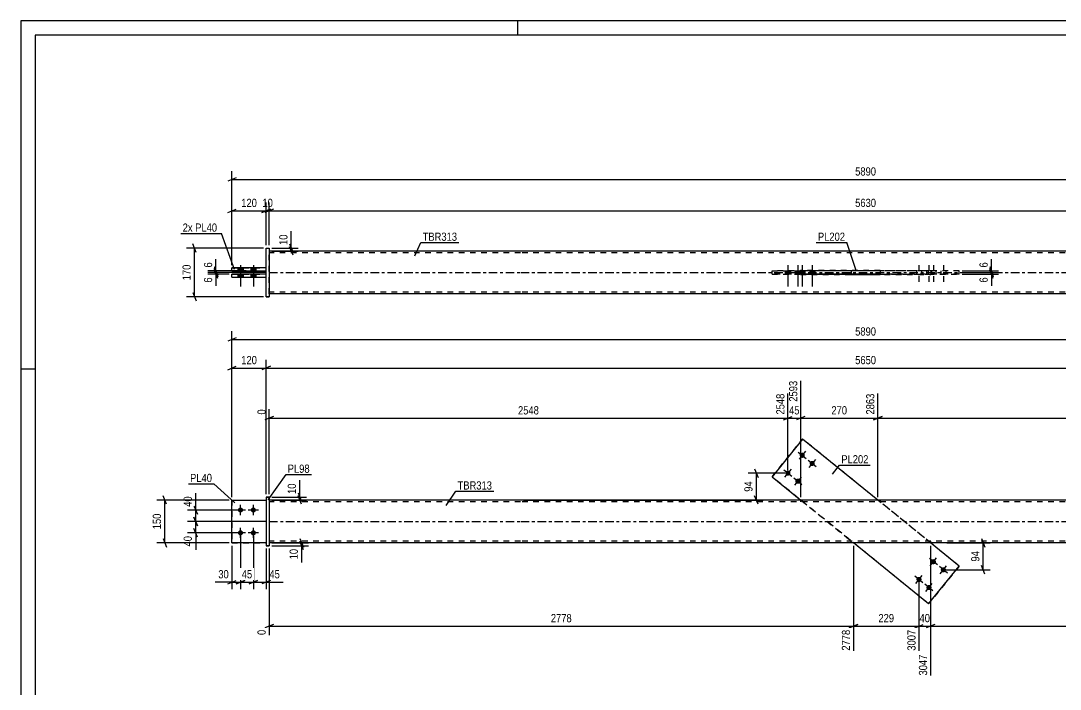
# Model space of a CAD drawing. Header units: millimetres. Extents: x 0 to 594, y 0 to 420.
# Drawn here: x 0 to 364, y 185.9 to 420 of the extents above; entities that cross this region are included whole.
import ezdxf

# ---------------------------------------------------------------- set-up
doc = ezdxf.new("R2010")
doc.units = ezdxf.units.MM
doc.linetypes.add('DXK_LINE_DOT2', pattern=[3.9198, 1.9599, -1.9599])
doc.linetypes.add('DXK_LINE_DOT3', pattern=[5.9187, 2.979, -0.9799, 0.9799, -0.9799])
doc.styles.add('Arial Narrow', font='ARIALN.TTF', dxfattribs={"height": 0.2})

# ---------------------------------------------------------------- blocks, each defined once
blk = doc.blocks.new('Unknown-580609995-1130')
at = {"color": 5, "linetype": 'Continuous'}
for p, q in [((594, 420), (0, 420)), ((0, 420), (0, 0)), ((174, 415), (174, 420)), ((589, 415), (5, 415)), ((5, 415), (5, 5)), ((5, 298), (0, 298))]:
    blk.add_line(p, q, dxfattribs=at)
blk = doc.blocks.new('Part-580609995-1679 - 1673')
at = {"color": 7, "linetype": 'DXK_LINE_DOT2'}
for p, q in [((73.94, 252.16), (73.94, 237.16)), ((73.94, 252.16), (85.94, 252.16)), ((85.94, 252.16), (85.94, 237.16)), ((73.94, 237.16), (85.94, 237.16))]:
    blk.add_line(p, q, dxfattribs=at)
blk = doc.blocks.new('Part-580609995-1700 - 1673')
at = {"color": 2, "linetype": 'Continuous'}
for p, q in [((174.94, 252.16), (86.94, 252.16)), ((416.6, 252.16), (175.04, 252.16)), ((174.94, 237.16), (86.94, 237.16)), ((416.6, 237.16), (175.04, 237.16))]:
    blk.add_line(p, q, dxfattribs=at)
at = {"color": 7, "linetype": 'DXK_LINE_DOT2'}
for p, q in [((86.94, 252.16), (86.94, 237.16)), ((174.94, 251.56), (86.94, 251.56)), ((416.6, 251.56), (175.04, 251.56)), ((272.99, 252.16), (272.99, 251.56)), ((300.91, 252.16), (300.91, 251.56)), ((174.94, 237.76), (86.94, 237.76)), ((416.6, 237.76), (175.04, 237.76)), ((290.73, 237.16), (290.73, 237.76)), ((318.65, 237.16), (318.65, 237.76))]:
    blk.add_line(p, q, dxfattribs=at)
at = {"color": 7, "linetype": 'DXK_LINE_DOT3'}
for p, q in [((86.94, 244.66), (174.94, 244.66)), ((175.04, 244.66), (416.6, 244.66))]:
    blk.add_line(p, q, dxfattribs=at)
blk = doc.blocks.new('Part-580609995-1684 - 1673')
at = {"color": 2, "linetype": 'Continuous'}
for p, q in [((73.94, 237.16), (73.94, 252.16)), ((73.94, 252.16), (85.94, 252.16)), ((85.94, 237.16), (73.94, 237.16))]:
    blk.add_line(p, q, dxfattribs=at)
at = {"color": 7, "linetype": 'DXK_LINE_DOT2'}
blk.add_line((85.94, 252.16), (85.94, 237.16), dxfattribs=at)
blk = doc.blocks.new('Bolt-580609995-1706 - 1673')
at = {"linetype": 'Continuous'}
for points in [[(273.63, 268.71), (273.82, 268.69), (274, 268.64), (274.16, 268.54), (274.3, 268.42), (274.41, 268.26), (274.49, 268.09), (274.53, 267.91), (274.53, 267.72), (274.49, 267.54), (274.41, 267.36), (274.3, 267.21), (274.16, 267.09), (274, 266.99), (273.82, 266.93), (273.63, 266.91), (273.45, 266.93), (273.27, 266.99), (273.11, 267.09), (272.97, 267.21), (272.86, 267.36), (272.78, 267.54), (272.74, 267.72), (272.74, 267.91), (272.78, 268.09), (272.86, 268.26), (272.97, 268.42), (273.11, 268.54), (273.27, 268.64), (273.45, 268.69)], [(277.13, 265.88), (277.32, 265.86), (277.49, 265.8), (277.66, 265.71), (277.8, 265.58), (277.91, 265.43), (277.98, 265.26), (278.02, 265.07), (278.02, 264.88), (277.98, 264.7), (277.91, 264.53), (277.8, 264.38), (277.66, 264.25), (277.49, 264.16), (277.32, 264.1), (277.13, 264.08), (276.94, 264.1), (276.76, 264.16), (276.6, 264.25), (276.46, 264.38), (276.35, 264.53), (276.27, 264.7), (276.23, 264.88), (276.23, 265.07), (276.27, 265.26), (276.35, 265.43), (276.46, 265.58), (276.6, 265.71), (276.76, 265.8), (276.94, 265.86)], [(268.59, 262.5), (268.78, 262.48), (268.96, 262.42), (269.12, 262.33), (269.26, 262.2), (269.37, 262.05), (269.45, 261.88), (269.49, 261.7), (269.49, 261.51), (269.45, 261.32), (269.37, 261.15), (269.26, 261), (269.12, 260.87), (268.96, 260.78), (268.78, 260.72), (268.59, 260.7), (268.41, 260.72), (268.23, 260.78), (268.06, 260.87), (267.92, 261), (267.81, 261.15), (267.74, 261.32), (267.7, 261.51), (267.7, 261.7), (267.74, 261.88), (267.81, 262.05), (267.92, 262.2), (268.06, 262.33), (268.23, 262.42), (268.41, 262.48)], [(272.09, 259.67), (272.27, 259.65), (272.45, 259.59), (272.62, 259.49), (272.76, 259.37), (272.87, 259.22), (272.94, 259.04), (272.98, 258.86), (272.98, 258.67), (272.94, 258.49), (272.87, 258.32), (272.76, 258.16), (272.62, 258.04), (272.45, 257.94), (272.27, 257.89), (272.09, 257.87), (271.9, 257.89), (271.72, 257.94), (271.56, 258.04), (271.42, 258.16), (271.31, 258.32), (271.23, 258.49), (271.19, 258.67), (271.19, 258.86), (271.23, 259.04), (271.31, 259.22), (271.42, 259.37), (271.56, 259.49), (271.72, 259.59), (271.9, 259.65)]]:
    blk.add_hatch(color=1, dxfattribs=at).paths.add_polyline_path(points)
at = {"color": 1, "linetype": 'Continuous'}
for p, q in [((272.24, 268.95), (275.03, 266.68)), ((274.77, 269.21), (272.5, 266.42)), ((275.73, 266.11), (278.53, 263.84)), ((278.26, 266.38), (275.99, 263.58)), ((267.2, 262.74), (269.99, 260.47)), ((269.73, 263), (267.46, 260.2)), ((270.69, 259.9), (273.49, 257.63)), ((273.22, 260.16), (270.95, 257.37))]:
    blk.add_line(p, q, dxfattribs=at)
blk = doc.blocks.new('Bolt-580609995-1707 - 1673')
at = {"linetype": 'Continuous'}
for points in [[(319.55, 231.45), (319.74, 231.43), (319.92, 231.37), (320.08, 231.28), (320.22, 231.15), (320.33, 231), (320.41, 230.83), (320.45, 230.64), (320.45, 230.46), (320.41, 230.27), (320.33, 230.1), (320.22, 229.95), (320.08, 229.82), (319.92, 229.73), (319.74, 229.67), (319.55, 229.65), (319.36, 229.67), (319.18, 229.73), (319.02, 229.82), (318.88, 229.95), (318.77, 230.1), (318.69, 230.27), (318.66, 230.46), (318.66, 230.64), (318.69, 230.83), (318.77, 231), (318.88, 231.15), (319.02, 231.28), (319.18, 231.37), (319.36, 231.43)], [(323.04, 228.61), (323.23, 228.59), (323.41, 228.54), (323.57, 228.44), (323.71, 228.32), (323.82, 228.16), (323.9, 227.99), (323.94, 227.81), (323.94, 227.62), (323.9, 227.44), (323.82, 227.26), (323.71, 227.11), (323.57, 226.99), (323.41, 226.89), (323.23, 226.83), (323.04, 226.81), (322.86, 226.83), (322.68, 226.89), (322.52, 226.99), (322.38, 227.11), (322.27, 227.26), (322.19, 227.44), (322.15, 227.62), (322.15, 227.81), (322.19, 227.99), (322.27, 228.16), (322.38, 228.32), (322.52, 228.44), (322.68, 228.54), (322.86, 228.59)], [(314.51, 225.24), (314.7, 225.22), (314.88, 225.16), (315.04, 225.07), (315.18, 224.94), (315.29, 224.79), (315.37, 224.62), (315.4, 224.43), (315.4, 224.24), (315.37, 224.06), (315.29, 223.89), (315.18, 223.74), (315.04, 223.61), (314.88, 223.52), (314.7, 223.46), (314.51, 223.44), (314.32, 223.46), (314.14, 223.52), (313.98, 223.61), (313.84, 223.74), (313.73, 223.89), (313.65, 224.06), (313.61, 224.24), (313.61, 224.43), (313.65, 224.62), (313.73, 224.79), (313.84, 224.94), (313.98, 225.07), (314.14, 225.16), (314.32, 225.22)], [(318, 222.4), (318.19, 222.38), (318.37, 222.32), (318.53, 222.23), (318.67, 222.1), (318.78, 221.95), (318.86, 221.78), (318.9, 221.6), (318.9, 221.41), (318.86, 221.22), (318.78, 221.05), (318.67, 220.9), (318.53, 220.77), (318.37, 220.68), (318.19, 220.62), (318, 220.6), (317.82, 220.62), (317.64, 220.68), (317.47, 220.77), (317.33, 220.9), (317.22, 221.05), (317.15, 221.22), (317.11, 221.41), (317.11, 221.6), (317.15, 221.78), (317.22, 221.95), (317.33, 222.1), (317.47, 222.23), (317.64, 222.32), (317.82, 222.38)]]:
    blk.add_hatch(color=1, dxfattribs=at).paths.add_polyline_path(points)
at = {"color": 1, "linetype": 'Continuous'}
for p, q in [((320.95, 229.41), (318.15, 231.68)), ((318.42, 229.15), (320.68, 231.95)), ((313.38, 222.94), (315.64, 225.74)), ((324.44, 226.58), (321.65, 228.85)), ((321.91, 226.32), (324.18, 229.11)), ((315.91, 223.2), (313.11, 225.47)), ((319.4, 220.37), (316.61, 222.64)), ((316.87, 220.1), (319.14, 222.9))]:
    blk.add_line(p, q, dxfattribs=at)
blk = doc.blocks.new('Bolt-580609995-1709 - 1673')
at = {"linetype": 'Continuous'}
for points in [[(76.94, 247.76, -1), (76.94, 249.56, -1)], [(81.44, 247.76, -1), (81.44, 249.56, -1)], [(76.94, 239.76, -1), (76.94, 241.56, -1)], [(81.44, 239.76, -1), (81.44, 241.56, -1)]]:
    blk.add_hatch(color=1, dxfattribs=at).paths.add_polyline_path(points)
at = {"color": 1, "linetype": 'Continuous'}
for p, q in [((78.74, 248.66), (75.14, 248.66)), ((76.94, 246.86), (76.94, 250.46)), ((83.24, 248.66), (79.64, 248.66)), ((81.44, 246.86), (81.44, 250.46)), ((78.74, 240.66), (75.14, 240.66)), ((76.94, 238.86), (76.94, 242.46)), ((83.24, 240.66), (79.64, 240.66)), ((81.44, 238.86), (81.44, 242.46))]:
    blk.add_line(p, q, dxfattribs=at)
blk = doc.blocks.new('Part-580609995-1715 - 1673')
at = {"color": 2, "linetype": 'Continuous'}
for p, q in [((273.75, 273.51), (263.04, 260.31)), ((273.75, 273.51), (273.75, 273.51)), ((300.07, 252.16), (273.75, 273.51)), ((263.04, 260.31), (273.09, 252.16)), ((263.04, 260.31), (263.04, 260.31)), ((317.89, 215.8), (291.57, 237.16)), ((328.6, 229), (318.55, 237.16)), ((317.89, 215.8), (328.6, 229)), ((328.6, 229), (328.6, 229)), ((317.89, 215.8), (317.89, 215.8))]:
    blk.add_line(p, q, dxfattribs=at)
at = {"color": 7, "linetype": 'DXK_LINE_DOT2'}
for p, q in [((263.04, 260.31), (273.75, 273.51)), ((328.6, 229), (273.75, 273.51)), ((317.89, 215.8), (263.04, 260.31)), ((273.09, 252.16), (291.57, 237.16)), ((318.55, 237.16), (300.07, 252.16)), ((328.6, 229), (317.89, 215.8))]:
    blk.add_line(p, q, dxfattribs=at)
blk = doc.blocks.new('Part-580609995-1720 - 1673')
at = {"color": 2, "linetype": 'Continuous'}
for p, q in [((86.94, 253.16), (85.94, 253.16)), ((85.94, 253.16), (85.94, 236.16)), ((86.94, 253.16), (86.94, 253.16)), ((86.94, 253.16), (86.94, 236.16)), ((85.94, 236.16), (86.94, 236.16))]:
    blk.add_line(p, q, dxfattribs=at)
at = {"color": 7, "linetype": 'DXK_LINE_DOT2'}
for p, q in [((85.94, 253.16), (86.94, 253.16)), ((86.94, 236.16), (85.94, 236.16))]:
    blk.add_line(p, q, dxfattribs=at)
blk = doc.blocks.new('Part-580609995-1418 - 1367')
at = {"color": 2, "linetype": 'Continuous'}
for p, q in [((73.94, 330.25), (73.94, 331.25)), ((85.94, 331.25), (73.94, 331.25)), ((73.94, 330.25), (73.94, 330.25)), ((73.94, 330.25), (85.94, 330.25))]:
    blk.add_line(p, q, dxfattribs=at)
at = {"color": 7, "linetype": 'DXK_LINE_DOT2'}
for p, q in [((73.94, 331.25), (85.94, 331.25)), ((85.94, 330.25), (85.94, 331.25)), ((73.94, 330.25), (85.94, 330.25))]:
    blk.add_line(p, q, dxfattribs=at)
blk = doc.blocks.new('Bolt-580609995-1370 - 1367')
at = {"linetype": 'Continuous'}
for points in [[(76.04, 332.45), (77.84, 332.45), (77.84, 333.45), (76.04, 333.45)], [(76.04, 332.45), (77.84, 332.45), (77.84, 333.45), (76.04, 333.45)], [(76.04, 330.25), (77.84, 330.25), (77.84, 331.25), (76.04, 331.25)], [(76.04, 330.25), (77.84, 330.25), (77.84, 331.25), (76.04, 331.25)], [(80.54, 332.45), (82.34, 332.45), (82.34, 333.45), (80.54, 333.45)], [(80.54, 332.45), (82.34, 332.45), (82.34, 333.45), (80.54, 333.45)], [(80.54, 330.25), (82.34, 330.25), (82.34, 331.25), (80.54, 331.25)], [(80.54, 330.25), (82.34, 330.25), (82.34, 331.25), (80.54, 331.25)]]:
    blk.add_hatch(color=1, dxfattribs=at).paths.add_polyline_path(points)
at = {"color": 1, "linetype": 'Continuous'}
for p, q in [((76.04, 333.45), (76.04, 332.45)), ((76.04, 333.45), (76.04, 332.45)), ((76.04, 331.25), (76.04, 330.25)), ((76.04, 331.25), (76.04, 330.25)), ((76.94, 334.45), (76.94, 326.95)), ((76.94, 334.45), (76.94, 326.95)), ((77.84, 333.45), (77.84, 332.45)), ((77.84, 333.45), (77.84, 332.45)), ((77.84, 331.25), (77.84, 330.25)), ((77.84, 331.25), (77.84, 330.25)), ((80.54, 333.45), (80.54, 332.45)), ((80.54, 333.45), (80.54, 332.45)), ((80.54, 331.25), (80.54, 330.25)), ((80.54, 331.25), (80.54, 330.25)), ((81.44, 334.45), (81.44, 326.95)), ((81.44, 334.45), (81.44, 326.95)), ((82.34, 333.45), (82.34, 332.45)), ((82.34, 333.45), (82.34, 332.45)), ((82.34, 331.25), (82.34, 330.25)), ((82.34, 331.25), (82.34, 330.25))]:
    blk.add_line(p, q, dxfattribs=at)
blk = doc.blocks.new('Bolt-580609995-1435 - 1367')
at = {"color": 1, "linetype": 'DXK_LINE_DOT2'}
for p, q in [((313.61, 332.46), (313.61, 331.26)), ((314.51, 334.46), (314.51, 326.96)), ((315.41, 332.46), (315.41, 331.26)), ((317.1, 332.46), (317.1, 331.26)), ((318, 334.46), (318, 326.96)), ((318.65, 332.46), (318.65, 331.26)), ((318.9, 332.46), (318.9, 331.26)), ((319.55, 334.46), (319.55, 326.96)), ((320.45, 332.46), (320.45, 331.26)), ((322.14, 332.46), (322.14, 331.26)), ((323.04, 334.46), (323.04, 326.96)), ((323.94, 332.46), (323.94, 331.26))]:
    blk.add_line(p, q, dxfattribs=at)
blk = doc.blocks.new('Part-580609995-1456 - 1367')
at = {"color": 2, "linetype": 'Continuous'}
for p, q in [((174.94, 339.36), (86.94, 339.36)), ((416.6, 339.36), (175.04, 339.36)), ((272.99, 332.56), (300.91, 332.56)), ((272.99, 332.56), (272.99, 332.46)), ((272.99, 331.26), (272.99, 331.16)), ((290.73, 332.56), (290.73, 332.46)), ((290.73, 331.16), (290.73, 331.26)), ((300.91, 332.56), (300.91, 331.16)), ((272.99, 331.16), (272.99, 331.16)), ((300.91, 331.16), (272.99, 331.16)), ((174.94, 324.36), (86.94, 324.36)), ((416.6, 324.36), (175.04, 324.36))]:
    blk.add_line(p, q, dxfattribs=at)
at = {"color": 7, "linetype": 'DXK_LINE_DOT2'}
for p, q in [((86.94, 324.36), (86.94, 339.36)), ((174.94, 338.76), (86.94, 338.76)), ((416.6, 338.76), (175.04, 338.76)), ((300.91, 332.56), (272.99, 332.56)), ((272.99, 331.16), (272.99, 332.46)), ((290.73, 332.56), (290.73, 332.56)), ((290.73, 332.56), (290.73, 332.56)), ((290.73, 332.56), (318.65, 332.56)), ((290.73, 332.56), (318.65, 332.56)), ((290.73, 332.46), (290.73, 331.16)), ((318.65, 332.56), (318.65, 331.16)), ((272.99, 331.16), (300.91, 331.16)), ((318.65, 331.16), (290.73, 331.16)), ((290.73, 331.16), (290.73, 331.16)), ((290.73, 331.16), (318.65, 331.16)), ((174.94, 324.96), (86.94, 324.96)), ((416.6, 324.96), (175.04, 324.96))]:
    blk.add_line(p, q, dxfattribs=at)
at = {"color": 7, "linetype": 'DXK_LINE_DOT3'}
for p, q in [((86.94, 331.86), (174.94, 331.86)), ((175.04, 331.86), (416.6, 331.86))]:
    blk.add_line(p, q, dxfattribs=at)
blk = doc.blocks.new('Part-580609995-1413 - 1367')
at = {"color": 2, "linetype": 'Continuous'}
for p, q in [((73.94, 332.45), (73.94, 333.45)), ((85.94, 333.45), (73.94, 333.45)), ((73.94, 332.45), (73.94, 332.45)), ((73.94, 332.45), (85.94, 332.45))]:
    blk.add_line(p, q, dxfattribs=at)
at = {"color": 7, "linetype": 'DXK_LINE_DOT2'}
for p, q in [((73.94, 333.45), (85.94, 333.45)), ((73.94, 332.45), (85.94, 332.45)), ((85.94, 332.45), (85.94, 333.45))]:
    blk.add_line(p, q, dxfattribs=at)
blk = doc.blocks.new('Part-580609995-1397 - 1367')
at = {"color": 7, "linetype": 'DXK_LINE_DOT2'}
for p, q in [((317.89, 332.47), (263.04, 332.46)), ((263.04, 332.46), (273.75, 332.46)), ((263.04, 331.26), (317.89, 331.27)), ((273.75, 331.26), (263.04, 331.26)), ((328.6, 332.46), (300.91, 332.46)), ((328.6, 331.26), (300.91, 331.26)), ((317.89, 331.27), (317.89, 332.47)), ((328.6, 332.46), (317.89, 332.47)), ((317.89, 331.27), (328.6, 331.26)), ((328.6, 331.26), (328.6, 332.46))]:
    blk.add_line(p, q, dxfattribs=at)
at = {"color": 2, "linetype": 'Continuous'}
for p, q in [((263.04, 331.26), (263.04, 332.46)), ((273.75, 331.26), (273.75, 332.46)), ((300.91, 332.46), (273.75, 332.46)), ((300.91, 331.26), (273.75, 331.26))]:
    blk.add_line(p, q, dxfattribs=at)
blk = doc.blocks.new('Part-580609995-1398 - 1367')
at = {"color": 2, "linetype": 'Continuous'}
for p, q in [((85.94, 340.36), (86.94, 340.36)), ((85.94, 323.36), (85.94, 340.36)), ((86.94, 340.36), (86.94, 340.36)), ((86.94, 340.36), (86.94, 323.36)), ((86.94, 323.36), (85.94, 323.36)), ((85.94, 323.36), (85.94, 323.36))]:
    blk.add_line(p, q, dxfattribs=at)
at = {"color": 7, "linetype": 'DXK_LINE_DOT2'}
for p, q in [((85.94, 340.36), (86.94, 340.36)), ((85.94, 323.36), (86.94, 323.36)), ((85.94, 323.36), (85.94, 323.36))]:
    blk.add_line(p, q, dxfattribs=at)
blk = doc.blocks.new('Bolt-580609995-1436 - 1367')
at = {"linetype": 'Continuous'}
for points in [[(269.49, 332.46), (267.69, 332.46), (267.69, 331.26), (269.49, 331.26)], [(272.99, 332.46), (271.19, 332.46), (271.19, 331.26), (272.99, 331.26)], [(274.53, 332.46), (272.73, 332.46), (272.73, 331.26), (274.53, 331.26)], [(278.03, 332.46), (276.23, 332.46), (276.23, 331.26), (278.03, 331.26)]]:
    blk.add_hatch(color=1, dxfattribs=at).paths.add_polyline_path(points)
at = {"color": 1, "linetype": 'Continuous'}
for p, q in [((267.69, 332.46), (267.69, 331.26)), ((268.59, 334.46), (268.59, 326.96)), ((269.49, 332.46), (269.49, 331.26)), ((271.19, 332.46), (271.19, 331.26)), ((272.09, 334.46), (272.09, 326.96)), ((272.73, 332.46), (272.73, 331.26)), ((272.99, 332.46), (272.99, 331.26)), ((273.63, 334.46), (273.63, 326.96)), ((274.53, 332.46), (274.53, 331.26)), ((276.23, 332.46), (276.23, 331.26)), ((277.13, 334.46), (277.13, 326.96)), ((278.03, 332.46), (278.03, 331.26))]:
    blk.add_line(p, q, dxfattribs=at)
blk = doc.blocks.new('StraightDimension-580609995-1850 - 1673')
at = {"color": 7, "linetype": 'Continuous'}
for p, q in [((318.55, 236.16), (318.55, 190.69)), ((314.51, 223.34), (314.51, 199.39)), ((313.01, 207.41), (316.01, 208.61)), ((314.51, 208.01), (318.55, 208.01)), ((320.05, 208.61), (317.05, 207.41))]:
    blk.add_line(p, q, dxfattribs=at)
at = {"color": 0}
blk.add_wipeout([(318.96, 208.76), (318.96, 212.96), (314.1, 212.96), (314.1, 208.76)], dxfattribs=at)
at = {"color": 0, "linetype": 'Continuous'}
blk.add_wipeout([(317.95, 198.61), (313.75, 198.61), (313.75, 190.09), (317.95, 190.09)], dxfattribs=at)
at = {"color": 3, "style": 'Arial Narrow'}
blk.add_text('40', height=2.863, dxfattribs=at).set_placement((314.7, 209.36))
at = {"color": 3, "linetype": 'Continuous', "style": 'Arial Narrow'}
blk.add_text('3047', height=2.863, rotation=90.0002, dxfattribs=at).set_placement((317.35, 190.69))
blk = doc.blocks.new('StraightDimension-580609995-1792 - 1673')
at = {"color": 7, "linetype": 'Continuous'}
for p, q in [((273.09, 253.16), (273.09, 293.91)), ((268.59, 262.6), (268.59, 289.41)), ((267.09, 280.19), (270.09, 281.39)), ((268.59, 280.79), (273.09, 280.79)), ((274.59, 281.39), (271.59, 280.19))]:
    blk.add_line(p, q, dxfattribs=at)
at = {"color": 0}
blk.add_wipeout([(273.27, 281.54), (273.27, 285.74), (268.41, 285.74), (268.41, 281.54)], dxfattribs=at)
at = {"color": 0, "linetype": 'Continuous'}
blk.add_wipeout([(272.49, 294.51), (268.29, 294.51), (268.29, 285.99), (272.49, 285.99)], dxfattribs=at)
at = {"color": 3, "linetype": 'Continuous', "style": 'Arial Narrow'}
blk.add_text('2593', height=2.863, rotation=90.0002, dxfattribs=at).set_placement((271.89, 286.59))
at = {"color": 3, "style": 'Arial Narrow'}
blk.add_text('45', height=2.863, dxfattribs=at).set_placement((269.01, 282.14))
blk = doc.blocks.new('StraightDimension-580609995-1891 - 1673')
at = {"color": 7, "linetype": 'Continuous'}
for p, q in [((87.94, 237.16), (100.74, 237.16)), ((97.74, 238.66), (98.94, 235.66)), ((98.94, 234.66), (97.74, 237.66)), ((98.34, 236.16), (98.34, 237.16)), ((87.94, 236.16), (100.74, 236.16))]:
    blk.add_line(p, q, dxfattribs=at)
at = {"color": 0}
blk.add_wipeout([(97.59, 235.63), (93.39, 235.63), (93.39, 230.78), (97.59, 230.78)], dxfattribs=at)
at = {"color": 7, "linetype": 'Continuous'}
blk.add_line((98.34, 236.16), (98.34, 230.25), dxfattribs=at)
blk.add_line((98.34, 236.16), (98.34, 230.25), dxfattribs=at)
at = {"color": 3, "style": 'Arial Narrow'}
blk.add_text('10', height=2.863, rotation=90.0002, dxfattribs=at).set_placement((96.99, 231.38))
blk = doc.blocks.new('StraightDimension-580609995-1827 - 1673')
at = {"color": 7, "linetype": 'Continuous'}
for p, q in [((76.94, 239.66), (76.94, 220.99)), ((73.94, 236.16), (73.94, 220.99)), ((72.44, 222.79), (75.44, 223.99)), ((73.94, 223.39), (76.94, 223.39)), ((78.44, 223.99), (75.44, 222.79))]:
    blk.add_line(p, q, dxfattribs=at)
at = {"color": 0}
blk.add_wipeout([(73.41, 224.14), (73.41, 228.34), (68.56, 228.34), (68.56, 224.14)], dxfattribs=at)
at = {"color": 7, "linetype": 'Continuous'}
blk.add_line((73.94, 223.39), (68.03, 223.39), dxfattribs=at)
blk.add_line((73.94, 223.39), (68.03, 223.39), dxfattribs=at)
at = {"color": 3, "style": 'Arial Narrow'}
blk.add_text('30', height=2.863, dxfattribs=at).set_placement((69.16, 224.74))
blk = doc.blocks.new('StraightDimension-580609995-1806 - 1673')
at = {"color": 7, "linetype": 'Continuous'}
for p, q in [((268.59, 262.6), (268.59, 289.41)), ((86.94, 254.16), (86.94, 283.92)), ((88.44, 281.39), (85.44, 280.19)), ((86.94, 280.79), (268.59, 280.79)), ((267.09, 280.19), (270.09, 281.39))]:
    blk.add_line(p, q, dxfattribs=at)
at = {"color": 0, "linetype": 'Continuous'}
for points in [[(267.99, 290.01), (263.79, 290.01), (263.79, 281.49), (267.99, 281.49)], [(86.34, 284.52), (82.14, 284.52), (82.14, 281.49), (86.34, 281.49)]]:
    blk.add_wipeout(points, dxfattribs=at)
at = {"color": 0}
blk.add_wipeout([(182.02, 281.54), (182.02, 285.74), (173.51, 285.74), (173.51, 281.54)], dxfattribs=at)
at = {"color": 3, "linetype": 'Continuous', "style": 'Arial Narrow'}
for s, height, p in [('2548', 2.863, (267.39, 282.09)), ('0', 2.86, (85.74, 282.09))]:
    blk.add_text(s, height=height, rotation=90.0002, dxfattribs=at).set_placement(p)
at = {"color": 3, "style": 'Arial Narrow'}
blk.add_text('2548', height=2.863, dxfattribs=at).set_placement((174.11, 282.14))
blk = doc.blocks.new('StraightDimension-580609995-1760 - 1673')
at = {"color": 7, "linetype": 'Continuous'}
for p, q in [((300.07, 253.16), (300.07, 289.41)), ((504.7, 254.16), (504.7, 289.41)), ((301.57, 281.39), (298.57, 280.19)), ((300.07, 280.79), (504.7, 280.79)), ((503.2, 280.19), (506.2, 281.39))]:
    blk.add_line(p, q, dxfattribs=at)
at = {"color": 0, "linetype": 'Continuous'}
blk.add_wipeout([(504.1, 290.01), (499.9, 290.01), (499.9, 281.49), (504.1, 281.49)], dxfattribs=at)
at = {"color": 0}
blk.add_wipeout([(406.64, 281.54), (406.64, 285.74), (398.13, 285.74), (398.13, 281.54)], dxfattribs=at)
at = {"color": 3, "linetype": 'Continuous', "style": 'Arial Narrow'}
blk.add_text('5630', height=2.863, rotation=90.0002, dxfattribs=at).set_placement((503.5, 282.09))
at = {"color": 3, "style": 'Arial Narrow'}
blk.add_text('2768', height=2.863, dxfattribs=at).set_placement((398.73, 282.14))
blk = doc.blocks.new('StraightDimension-580609995-2057 - 1673')
at = {"color": 7, "linetype": 'Continuous'}
for p, q in [((72.44, 297.78), (75.44, 298.98)), ((73.94, 253.16), (73.94, 301.23)), ((87.44, 298.98), (84.44, 297.78)), ((85.94, 254.16), (85.94, 301.23)), ((73.94, 298.38), (85.94, 298.38))]:
    blk.add_line(p, q, dxfattribs=at)
at = {"color": 0}
blk.add_wipeout([(83.28, 299.13), (83.28, 303.33), (76.6, 303.33), (76.6, 299.13)], dxfattribs=at)
at = {"color": 3, "style": 'Arial Narrow'}
blk.add_text('120', height=2.863, dxfattribs=at).set_placement((77.2, 299.73))
blk = doc.blocks.new('StraightDimension-580609995-1900 - 1673')
at = {"color": 7, "linetype": 'Continuous'}
for p, q in [((87.94, 253.16), (100.09, 253.16)), ((87.94, 252.16), (100.09, 252.16)), ((97.09, 254.66), (98.29, 251.66)), ((98.29, 250.66), (97.09, 253.66)), ((97.69, 252.16), (97.69, 253.16))]:
    blk.add_line(p, q, dxfattribs=at)
at = {"color": 0}
blk.add_wipeout([(96.94, 258.54), (92.74, 258.54), (92.74, 253.68), (96.94, 253.68)], dxfattribs=at)
at = {"color": 7, "linetype": 'Continuous'}
blk.add_line((97.69, 253.16), (97.69, 259.06), dxfattribs=at)
blk.add_line((97.69, 253.16), (97.69, 259.06), dxfattribs=at)
at = {"color": 3, "style": 'Arial Narrow'}
blk.add_text('10', height=2.863, rotation=90.0002, dxfattribs=at).set_placement((96.34, 254.28))
blk = doc.blocks.new('StraightDimension-580609995-2050 - 1673')
at = {"color": 7, "linetype": 'Continuous'}
for p, q in [((87.44, 298.98), (84.44, 297.78)), ((85.94, 254.16), (85.94, 301.23)), ((85.94, 298.38), (505.7, 298.38))]:
    blk.add_line(p, q, dxfattribs=at)
at = {"color": 0}
blk.add_wipeout([(300.08, 299.13), (300.08, 303.33), (291.56, 303.33), (291.56, 299.13)], dxfattribs=at)
at = {"color": 3, "style": 'Arial Narrow'}
blk.add_text('5650', height=2.863, dxfattribs=at).set_placement((292.16, 299.73))
blk = doc.blocks.new('StraightDimension-580609995-1772 - 1673')
at = {"color": 7, "linetype": 'Continuous'}
for p, q in [((273.09, 253.16), (273.09, 293.91)), ((300.07, 253.16), (300.07, 289.41)), ((274.59, 281.39), (271.59, 280.19)), ((273.09, 280.79), (300.07, 280.79)), ((298.57, 280.19), (301.57, 281.39))]:
    blk.add_line(p, q, dxfattribs=at)
at = {"color": 0, "linetype": 'Continuous'}
blk.add_wipeout([(299.47, 290.01), (295.27, 290.01), (295.27, 281.49), (299.47, 281.49)], dxfattribs=at)
at = {"color": 0}
blk.add_wipeout([(289.92, 281.54), (289.92, 285.74), (283.24, 285.74), (283.24, 281.54)], dxfattribs=at)
at = {"color": 3, "linetype": 'Continuous', "style": 'Arial Narrow'}
blk.add_text('2863', height=2.863, rotation=90.0002, dxfattribs=at).set_placement((298.87, 282.09))
at = {"color": 3, "style": 'Arial Narrow'}
blk.add_text('270', height=2.863, dxfattribs=at).set_placement((283.84, 282.14))
blk = doc.blocks.new('StraightDimension-580609995-1909 - 1673')
at = {"color": 7, "linetype": 'Continuous'}
for p, q in [((75.94, 248.66), (58.39, 248.66)), ((60.64, 250.16), (61.84, 247.16)), ((61.24, 244.66), (61.24, 248.66)), ((85.94, 244.66), (58.39, 244.66)), ((61.84, 243.16), (60.64, 246.16))]:
    blk.add_line(p, q, dxfattribs=at)
at = {"color": 0}
blk.add_wipeout([(60.49, 254.04), (56.29, 254.04), (56.29, 249.18), (60.49, 249.18)], dxfattribs=at)
at = {"color": 7, "linetype": 'Continuous'}
blk.add_line((61.24, 248.66), (61.24, 254.56), dxfattribs=at)
blk.add_line((61.24, 248.66), (61.24, 254.56), dxfattribs=at)
at = {"color": 3, "style": 'Arial Narrow'}
blk.add_text('40', height=2.863, rotation=90.0002, dxfattribs=at).set_placement((59.89, 249.78))
blk = doc.blocks.new('StraightDimension-580609995-1735 - 1673')
at = {"color": 7, "linetype": 'Continuous'}
for p, q in [((256.96, 263.1), (258.16, 260.1)), ((267.59, 261.6), (254.71, 261.6)), ((257.56, 252.16), (257.56, 261.6)), ((176.03, 252.16), (259.96, 252.16)), ((258.16, 250.66), (256.96, 253.66))]:
    blk.add_line(p, q, dxfattribs=at)
at = {"color": 0}
blk.add_wipeout([(256.81, 259.31), (252.61, 259.31), (252.61, 254.45), (256.81, 254.45)], dxfattribs=at)
at = {"color": 3, "style": 'Arial Narrow'}
blk.add_text('94', height=2.863, rotation=90.0002, dxfattribs=at).set_placement((256.21, 255.05))
blk = doc.blocks.new('StraightDimension-580609995-1746 - 1673')
at = {"color": 7, "linetype": 'Continuous'}
for p, q in [((73.94, 253.16), (73.94, 311.25)), ((75.44, 309), (72.44, 307.8)), ((73.94, 308.4), (517.7, 308.4))]:
    blk.add_line(p, q, dxfattribs=at)
at = {"color": 0}
blk.add_wipeout([(300.08, 309.15), (300.08, 313.35), (291.56, 313.35), (291.56, 309.15)], dxfattribs=at)
at = {"color": 3, "style": 'Arial Narrow'}
blk.add_text('5890', height=2.863, dxfattribs=at).set_placement((292.16, 309.75))
blk = doc.blocks.new('StraightDimension-580609995-1813 - 1673')
at = {"color": 7, "linetype": 'Continuous'}
for p, q in [((81.44, 239.66), (81.44, 220.99)), ((85.94, 235.16), (85.94, 220.99)), ((79.94, 222.79), (82.94, 223.99)), ((81.44, 223.39), (85.94, 223.39)), ((87.44, 223.99), (84.44, 222.79))]:
    blk.add_line(p, q, dxfattribs=at)
at = {"color": 0}
blk.add_wipeout([(91.32, 224.14), (91.32, 228.34), (86.46, 228.34), (86.46, 224.14)], dxfattribs=at)
at = {"color": 7, "linetype": 'Continuous'}
blk.add_line((85.94, 223.39), (91.85, 223.39), dxfattribs=at)
blk.add_line((85.94, 223.39), (91.85, 223.39), dxfattribs=at)
at = {"color": 3, "style": 'Arial Narrow'}
blk.add_text('45', height=2.863, dxfattribs=at).set_placement((87.06, 224.74))
blk = doc.blocks.new('StraightDimension-580609995-1820 - 1673')
at = {"color": 7, "linetype": 'Continuous'}
for p, q in [((76.94, 239.66), (76.94, 220.99)), ((81.44, 239.66), (81.44, 220.99)), ((75.44, 222.79), (78.44, 223.99)), ((76.94, 223.39), (81.44, 223.39)), ((82.94, 223.99), (79.94, 222.79))]:
    blk.add_line(p, q, dxfattribs=at)
at = {"color": 0}
blk.add_wipeout([(81.62, 224.14), (81.62, 228.34), (76.76, 228.34), (76.76, 224.14)], dxfattribs=at)
at = {"color": 3, "style": 'Arial Narrow'}
blk.add_text('45', height=2.863, dxfattribs=at).set_placement((77.36, 224.74))
blk = doc.blocks.new('StraightDimension-580609995-1838 - 1673')
at = {"color": 7, "linetype": 'Continuous'}
for p, q in [((318.55, 236.16), (318.55, 190.69)), ((504.7, 235.16), (504.7, 199.39)), ((320.05, 208.61), (317.05, 207.41)), ((318.55, 208.01), (504.7, 208.01)), ((503.2, 207.41), (506.2, 208.61))]:
    blk.add_line(p, q, dxfattribs=at)
at = {"color": 0}
blk.add_wipeout([(415.88, 208.76), (415.88, 212.96), (407.37, 212.96), (407.37, 208.76)], dxfattribs=at)
at = {"color": 0, "linetype": 'Continuous'}
blk.add_wipeout([(504.1, 207.31), (499.9, 207.31), (499.9, 198.79), (504.1, 198.79)], dxfattribs=at)
at = {"color": 3, "style": 'Arial Narrow'}
blk.add_text('2583', height=2.863, dxfattribs=at).set_placement((407.97, 209.36))
at = {"color": 3, "linetype": 'Continuous', "style": 'Arial Narrow'}
blk.add_text('5630', height=2.863, rotation=90.0002, dxfattribs=at).set_placement((503.5, 199.39))
blk = doc.blocks.new('StraightDimension-580609995-1864 - 1673')
at = {"color": 7, "linetype": 'Continuous'}
for p, q in [((291.57, 236.16), (291.57, 199.39)), ((314.51, 223.34), (314.51, 199.39)), ((293.07, 208.61), (290.07, 207.41)), ((291.57, 208.01), (314.51, 208.01)), ((313.01, 207.41), (316.01, 208.61))]:
    blk.add_line(p, q, dxfattribs=at)
at = {"color": 0}
blk.add_wipeout([(306.38, 208.76), (306.38, 212.96), (299.7, 212.96), (299.7, 208.76)], dxfattribs=at)
at = {"color": 0, "linetype": 'Continuous'}
blk.add_wipeout([(313.91, 207.31), (309.71, 207.31), (309.71, 198.79), (313.91, 198.79)], dxfattribs=at)
at = {"color": 3, "style": 'Arial Narrow'}
blk.add_text('229', height=2.863, dxfattribs=at).set_placement((300.3, 209.36))
at = {"color": 3, "linetype": 'Continuous', "style": 'Arial Narrow'}
blk.add_text('3007', height=2.863, rotation=90.0002, dxfattribs=at).set_placement((313.31, 199.39))
blk = doc.blocks.new('StraightDimension-580609995-1878 - 1673')
at = {"color": 7, "linetype": 'Continuous'}
for p, q in [((86.94, 235.16), (86.94, 204.88)), ((291.57, 236.16), (291.57, 199.39)), ((88.44, 208.61), (85.44, 207.41)), ((86.94, 208.01), (291.57, 208.01)), ((290.07, 207.41), (293.07, 208.61))]:
    blk.add_line(p, q, dxfattribs=at)
at = {"color": 0}
blk.add_wipeout([(193.51, 208.76), (193.51, 212.96), (185, 212.96), (185, 208.76)], dxfattribs=at)
at = {"color": 0, "linetype": 'Continuous'}
for points in [[(86.34, 207.31), (82.14, 207.31), (82.14, 204.28), (86.34, 204.28)], [(290.97, 207.31), (286.77, 207.31), (286.77, 198.79), (290.97, 198.79)]]:
    blk.add_wipeout(points, dxfattribs=at)
at = {"color": 3, "style": 'Arial Narrow'}
blk.add_text('2778', height=2.863, dxfattribs=at).set_placement((185.6, 209.36))
at = {"color": 3, "linetype": 'Continuous', "style": 'Arial Narrow'}
for s, height, p in [('0', 2.86, (85.74, 204.88)), ('2778', 2.863, (290.37, 199.39))]:
    blk.add_text(s, height=height, rotation=90.0002, dxfattribs=at).set_placement(p)
blk = doc.blocks.new('StraightDimension-580609995-1922 - 1673')
at = {"color": 7, "linetype": 'Continuous'}
for p, q in [((85.94, 244.66), (58.39, 244.66)), ((60.64, 246.16), (61.84, 243.16)), ((61.24, 240.66), (61.24, 244.66)), ((75.94, 240.66), (58.39, 240.66)), ((61.84, 239.16), (60.64, 242.16))]:
    blk.add_line(p, q, dxfattribs=at)
at = {"color": 0}
blk.add_wipeout([(60.49, 240.13), (56.29, 240.13), (56.29, 235.28), (60.49, 235.28)], dxfattribs=at)
at = {"color": 7, "linetype": 'Continuous'}
blk.add_line((61.24, 240.66), (61.24, 234.75), dxfattribs=at)
blk.add_line((61.24, 240.66), (61.24, 234.75), dxfattribs=at)
at = {"color": 3, "style": 'Arial Narrow'}
blk.add_text('40', height=2.863, rotation=90.0002, dxfattribs=at).set_placement((59.89, 235.88))
blk = doc.blocks.new('StraightDimension-580609995-1979 - 1673')
at = {"color": 7, "linetype": 'Continuous'}
for p, q in [((72.94, 252.16), (47.59, 252.16)), ((51.04, 250.66), (49.84, 253.66)), ((50.44, 237.16), (50.44, 252.16)), ((72.94, 237.16), (47.59, 237.16)), ((49.84, 238.66), (51.04, 235.66))]:
    blk.add_line(p, q, dxfattribs=at)
at = {"color": 0}
blk.add_wipeout([(49.69, 248), (45.49, 248), (45.49, 241.32), (49.69, 241.32)], dxfattribs=at)
at = {"color": 3, "style": 'Arial Narrow'}
blk.add_text('150', height=2.863, rotation=90.0002, dxfattribs=at).set_placement((49.09, 241.92))
blk = doc.blocks.new('StraightDimension-580609995-1993 - 1673')
at = {"color": 7, "linetype": 'Continuous'}
for p, q in [((324.31, 237.16), (339.41, 237.16)), ((336.41, 238.66), (337.61, 235.66)), ((337.01, 227.71), (337.01, 237.16)), ((324.04, 227.71), (339.41, 227.71)), ((337.61, 226.21), (336.41, 229.21))]:
    blk.add_line(p, q, dxfattribs=at)
at = {"color": 0}
blk.add_wipeout([(336.26, 234.86), (332.06, 234.86), (332.06, 230.01), (336.26, 230.01)], dxfattribs=at)
at = {"color": 3, "style": 'Arial Narrow'}
blk.add_text('94', height=2.863, rotation=90.0002, dxfattribs=at).set_placement((335.66, 230.61))
blk = doc.blocks.new('StraightDimension-580609995-1471 - 1367')
at = {"color": 7, "linetype": 'Continuous'}
for p, q in [((87.94, 340.36), (97.12, 340.36)), ((87.94, 339.36), (97.12, 339.36)), ((94.12, 341.86), (95.32, 338.86)), ((95.32, 337.86), (94.12, 340.86)), ((94.72, 339.36), (94.72, 340.36))]:
    blk.add_line(p, q, dxfattribs=at)
at = {"color": 0}
blk.add_wipeout([(93.97, 345.75), (89.77, 345.75), (89.77, 340.89), (93.97, 340.89)], dxfattribs=at)
at = {"color": 7, "linetype": 'Continuous'}
blk.add_line((94.72, 340.36), (94.72, 346.27), dxfattribs=at)
blk.add_line((94.72, 340.36), (94.72, 346.27), dxfattribs=at)
at = {"color": 3, "style": 'Arial Narrow'}
blk.add_text('10', height=2.863, rotation=90.0002, dxfattribs=at).set_placement((93.37, 341.49))
blk = doc.blocks.new('StraightDimension-580609995-1540 - 1367')
at = {"color": 7, "linetype": 'Continuous'}
for p, q in [((329.6, 332.46), (342.31, 332.46)), ((329.6, 331.86), (342.31, 331.86)), ((339.31, 333.96), (340.51, 330.96)), ((340.51, 330.36), (339.31, 333.36)), ((339.91, 331.86), (339.91, 332.46))]:
    blk.add_line(p, q, dxfattribs=at)
at = {"color": 0}
blk.add_wipeout([(339.16, 336.02), (334.96, 336.02), (334.96, 332.99), (339.16, 332.99)], dxfattribs=at)
at = {"color": 7, "linetype": 'Continuous'}
blk.add_line((339.91, 332.46), (339.91, 336.54), dxfattribs=at)
blk.add_line((339.91, 332.46), (339.91, 336.54), dxfattribs=at)
at = {"color": 3, "style": 'Arial Narrow'}
blk.add_text('6', height=2.86, rotation=90.0002, dxfattribs=at).set_placement((338.56, 333.59))
blk = doc.blocks.new('StraightDimension-580609995-1525 - 1367')
at = {"color": 7, "linetype": 'Continuous'}
for p, q in [((84.94, 340.36), (58, 340.36)), ((61.45, 338.86), (60.25, 341.86)), ((60.85, 323.36), (60.85, 340.36)), ((60.25, 324.86), (61.45, 321.86)), ((84.94, 323.36), (58, 323.36))]:
    blk.add_line(p, q, dxfattribs=at)
at = {"color": 0}
blk.add_wipeout([(60.1, 335.21), (55.9, 335.21), (55.9, 328.52), (60.1, 328.52)], dxfattribs=at)
at = {"color": 3, "style": 'Arial Narrow'}
blk.add_text('170', height=2.863, rotation=90.0002, dxfattribs=at).set_placement((59.5, 329.12))
blk = doc.blocks.new('StraightDimension-580609995-1536 - 1367')
at = {"color": 7, "linetype": 'Continuous'}
for p, q in [((329.6, 331.86), (342.31, 331.86)), ((329.6, 331.26), (342.31, 331.26)), ((339.31, 333.36), (340.51, 330.36)), ((340.51, 329.76), (339.31, 332.76)), ((339.91, 331.26), (339.91, 331.86))]:
    blk.add_line(p, q, dxfattribs=at)
at = {"color": 0}
blk.add_wipeout([(339.16, 330.74), (334.96, 330.74), (334.96, 327.71), (339.16, 327.71)], dxfattribs=at)
at = {"color": 7, "linetype": 'Continuous'}
blk.add_line((339.91, 331.26), (339.91, 327.19), dxfattribs=at)
blk.add_line((339.91, 331.26), (339.91, 327.19), dxfattribs=at)
at = {"color": 3, "style": 'Arial Narrow'}
blk.add_text('6', height=2.86, rotation=90.0002, dxfattribs=at).set_placement((338.56, 328.31))
blk = doc.blocks.new('StraightDimension-580609995-1489 - 1367')
at = {"color": 7, "linetype": 'Continuous'}
for p, q in [((78.94, 332.45), (65.5, 332.45)), ((85.94, 331.86), (65.5, 331.86)), ((67.75, 333.95), (68.95, 330.95)), ((68.95, 330.36), (67.75, 333.36)), ((68.35, 331.86), (68.35, 332.45))]:
    blk.add_line(p, q, dxfattribs=at)
at = {"color": 0}
blk.add_wipeout([(67.6, 336.01), (63.4, 336.01), (63.4, 332.98), (67.6, 332.98)], dxfattribs=at)
at = {"color": 7, "linetype": 'Continuous'}
blk.add_line((68.35, 332.45), (68.35, 336.53), dxfattribs=at)
blk.add_line((68.35, 332.45), (68.35, 336.53), dxfattribs=at)
at = {"color": 3, "style": 'Arial Narrow'}
blk.add_text('6', height=2.86, rotation=90.0002, dxfattribs=at).set_placement((67, 333.58))
blk = doc.blocks.new('StraightDimension-580609995-1508 - 1367')
at = {"color": 7, "linetype": 'Continuous'}
for p, q in [((85.94, 331.86), (65.5, 331.86)), ((72.94, 331.25), (65.5, 331.25)), ((67.75, 333.36), (68.95, 330.36)), ((68.95, 329.75), (67.75, 332.75)), ((68.35, 331.25), (68.35, 331.86))]:
    blk.add_line(p, q, dxfattribs=at)
at = {"color": 0}
blk.add_wipeout([(67.6, 330.73), (63.4, 330.73), (63.4, 327.7), (67.6, 327.7)], dxfattribs=at)
at = {"color": 7, "linetype": 'Continuous'}
blk.add_line((68.35, 331.25), (68.35, 327.18), dxfattribs=at)
blk.add_line((68.35, 331.25), (68.35, 327.18), dxfattribs=at)
at = {"color": 3, "style": 'Arial Narrow'}
blk.add_text('6', height=2.86, rotation=90.0002, dxfattribs=at).set_placement((67, 328.3))
blk = doc.blocks.new('StraightDimension-580609995-1545 - 1367')
at = {"color": 7, "linetype": 'Continuous'}
for p, q in [((75.44, 365.05), (72.44, 363.85)), ((73.94, 334.45), (73.94, 367.3)), ((73.94, 364.45), (517.7, 364.45))]:
    blk.add_line(p, q, dxfattribs=at)
at = {"color": 0}
blk.add_wipeout([(300.08, 365.2), (300.08, 369.4), (291.56, 369.4), (291.56, 365.2)], dxfattribs=at)
at = {"color": 3, "style": 'Arial Narrow'}
blk.add_text('5890', height=2.863, dxfattribs=at).set_placement((292.16, 365.8))
blk = doc.blocks.new('StraightDimension-580609995-1556 - 1367')
at = {"color": 7, "linetype": 'Continuous'}
for p, q in [((84.44, 352.85), (87.44, 354.05)), ((88.44, 354.05), (85.44, 352.85)), ((85.94, 341.36), (85.94, 356.3)), ((85.94, 353.45), (86.94, 353.45)), ((86.94, 341.36), (86.94, 356.3))]:
    blk.add_line(p, q, dxfattribs=at)
at = {"color": 0}
blk.add_wipeout([(88.87, 354.2), (88.87, 358.4), (84.01, 358.4), (84.01, 354.2)], dxfattribs=at)
at = {"color": 3, "style": 'Arial Narrow'}
blk.add_text('10', height=2.863, dxfattribs=at).set_placement((84.61, 354.8))
blk = doc.blocks.new('StraightDimension-580609995-1566 - 1367')
at = {"color": 7, "linetype": 'Continuous'}
for p, q in [((72.44, 352.85), (75.44, 354.05)), ((73.94, 334.45), (73.94, 356.3)), ((73.94, 353.45), (85.94, 353.45)), ((87.44, 354.05), (84.44, 352.85)), ((85.94, 341.36), (85.94, 356.3))]:
    blk.add_line(p, q, dxfattribs=at)
at = {"color": 0}
blk.add_wipeout([(83.28, 354.2), (83.28, 358.4), (76.6, 358.4), (76.6, 354.2)], dxfattribs=at)
at = {"color": 3, "style": 'Arial Narrow'}
blk.add_text('120', height=2.863, dxfattribs=at).set_placement((77.2, 354.8))
blk = doc.blocks.new('StraightDimension-580609995-1576 - 1367')
at = {"color": 7, "linetype": 'Continuous'}
for p, q in [((88.44, 354.05), (85.44, 352.85)), ((86.94, 341.36), (86.94, 356.3)), ((86.94, 353.45), (504.7, 353.45))]:
    blk.add_line(p, q, dxfattribs=at)
at = {"color": 0}
blk.add_wipeout([(300.08, 354.2), (300.08, 358.4), (291.56, 358.4), (291.56, 354.2)], dxfattribs=at)
at = {"color": 3, "style": 'Arial Narrow'}
blk.add_text('5630', height=2.863, dxfattribs=at).set_placement((292.16, 354.8))
blk = doc.blocks.new('Mark-580609995-1696 - 1673')
at = {"color": 0}
blk.add_wipeout([(165, 255.83), (165, 258.83), (152.94, 258.83), (152.94, 255.83)], dxfattribs=at)
blk.add_wipeout([(165, 255.83), (165, 258.83), (152.94, 258.83), (152.94, 255.83)], dxfattribs=at)
at = {"color": 30, "linetype": 'Continuous'}
for p, q in [((148.95, 250.18), (152.34, 255.23)), ((152.34, 255.23), (165.6, 255.23))]:
    blk.add_line(p, q, dxfattribs=at)
at = {"color": 3, "style": 'Arial Narrow'}
blk.add_text('TBR313', height=2.863, dxfattribs=at).set_placement((152.94, 255.83))
blk = doc.blocks.new('Mark-580609995-1711 - 1673')
at = {"color": 0}
blk.add_wipeout([(296.82, 264.99), (296.82, 267.99), (287.31, 267.99), (287.31, 264.99)], dxfattribs=at)
blk.add_wipeout([(296.82, 264.99), (296.82, 267.99), (287.31, 267.99), (287.31, 264.99)], dxfattribs=at)
at = {"color": 30, "linetype": 'Continuous'}
for p, q in [((284.18, 261.2), (286.71, 264.39)), ((286.71, 264.39), (297.42, 264.39))]:
    blk.add_line(p, q, dxfattribs=at)
at = {"color": 3, "style": 'Arial Narrow'}
blk.add_text('PL202', height=2.863, dxfattribs=at).set_placement((287.31, 264.99))
blk = doc.blocks.new('Mark-580609995-1716 - 1673')
at = {"color": 0}
blk.add_wipeout([(101.14, 261.7), (101.14, 264.7), (93.47, 264.7), (93.47, 261.7)], dxfattribs=at)
blk.add_wipeout([(101.14, 261.7), (101.14, 264.7), (93.47, 264.7), (93.47, 261.7)], dxfattribs=at)
at = {"color": 30, "linetype": 'Continuous'}
for p, q in [((86.58, 252.24), (92.87, 261.1)), ((92.87, 261.1), (101.74, 261.1))]:
    blk.add_line(p, q, dxfattribs=at)
at = {"color": 3, "style": 'Arial Narrow'}
blk.add_text('PL98', height=2.863, dxfattribs=at).set_placement((93.47, 261.7))
blk = doc.blocks.new('MarkSet-580609995-2089 - 1673')
at = {"color": 0}
blk.add_wipeout([(66.96, 258.45), (66.96, 261.45), (59.28, 261.45), (59.28, 258.45)], dxfattribs=at)
blk.add_wipeout([(66.96, 258.45), (66.96, 261.45), (59.28, 261.45), (59.28, 258.45)], dxfattribs=at)
at = {"color": 30, "linetype": 'Continuous'}
for p in [(58.68, 257.85), (74.98, 251.22)]:
    blk.add_line(p, (67.56, 257.85), dxfattribs=at)
at = {"color": 3, "style": 'Arial Narrow'}
blk.add_text('PL40', height=2.863, dxfattribs=at).set_placement((59.28, 258.45))
blk = doc.blocks.new('Mark-580609995-1392 - 1367')
at = {"color": 0}
blk.add_wipeout([(288.61, 342.94), (288.61, 345.94), (279.11, 345.94), (279.11, 342.94)], dxfattribs=at)
blk.add_wipeout([(288.61, 342.94), (288.61, 345.94), (279.11, 345.94), (279.11, 342.94)], dxfattribs=at)
at = {"color": 30, "linetype": 'Continuous'}
for p in [(278.51, 342.34), (292.6, 332.17)]:
    blk.add_line(p, (289.21, 342.34), dxfattribs=at)
at = {"color": 3, "style": 'Arial Narrow'}
blk.add_text('PL202', height=2.863, dxfattribs=at).set_placement((279.11, 342.94))
blk = doc.blocks.new('Mark-580609995-1452 - 1367')
at = {"color": 0}
blk.add_wipeout([(152.77, 342.94), (152.77, 345.94), (140.72, 345.94), (140.72, 342.94)], dxfattribs=at)
blk.add_wipeout([(152.77, 342.94), (152.77, 345.94), (140.72, 345.94), (140.72, 342.94)], dxfattribs=at)
at = {"color": 30, "linetype": 'Continuous'}
for p, q in [((138.01, 337.67), (140.12, 342.34)), ((140.12, 342.34), (153.37, 342.34))]:
    blk.add_line(p, q, dxfattribs=at)
at = {"color": 3, "style": 'Arial Narrow'}
blk.add_text('TBR313', height=2.863, dxfattribs=at).set_placement((140.72, 342.94))
blk = doc.blocks.new('MarkSet-580609995-1664 - 1367')
at = {"color": 0}
blk.add_wipeout([(60.16, 346.14), (60.16, 349.14), (56.69, 349.14), (56.69, 346.14)], dxfattribs=at)
blk.add_wipeout([(60.16, 346.14), (60.16, 349.14), (56.69, 349.14), (56.69, 346.14)], dxfattribs=at)
blk.add_wipeout([(68.73, 346.14), (68.73, 349.14), (61.06, 349.14), (61.06, 346.14)], dxfattribs=at)
blk.add_wipeout([(68.73, 346.14), (68.73, 349.14), (61.06, 349.14), (61.06, 346.14)], dxfattribs=at)
at = {"color": 30, "linetype": 'Continuous'}
for p in [(56.09, 345.54), (74.79, 332.84)]:
    blk.add_line(p, (70.23, 345.54), dxfattribs=at)
at = {"color": 3, "style": 'Arial Narrow'}
for s, p in [('2x', (56.69, 346.14)), ('PL40', (61.06, 346.14))]:
    blk.add_text(s, height=2.863, dxfattribs=at).set_placement(p)

msp = doc.modelspace()

# ---------------------------------------------------------------- block references
for name in ['Unknown-580609995-1130', 'Part-580609995-1398 - 1367', 'Part-580609995-1456 - 1367', 'Part-580609995-1413 - 1367', 'Part-580609995-1418 - 1367', 'Bolt-580609995-1370 - 1367', 'Part-580609995-1397 - 1367', 'Bolt-580609995-1436 - 1367', 'Bolt-580609995-1435 - 1367', 'Part-580609995-1715 - 1673', 'Bolt-580609995-1706 - 1673', 'Part-580609995-1679 - 1673', 'Part-580609995-1684 - 1673', 'Part-580609995-1720 - 1673', 'Part-580609995-1700 - 1673', 'Bolt-580609995-1709 - 1673', 'Bolt-580609995-1707 - 1673']:
    msp.add_blockref(name, (0, 0))

# ---------------------------------------------------------------- next in the draw order: block references
for name in ['StraightDimension-580609995-1471 - 1367', 'StraightDimension-580609995-1525 - 1367', 'StraightDimension-580609995-1540 - 1367', 'StraightDimension-580609995-1792 - 1673', 'StraightDimension-580609995-1760 - 1673', 'StraightDimension-580609995-1827 - 1673', 'StraightDimension-580609995-1891 - 1673', 'StraightDimension-580609995-1850 - 1673']:
    msp.add_blockref(name, (0, 0))

# ---------------------------------------------------------------- next in the draw order: block references
for name in ['StraightDimension-580609995-1489 - 1367', 'StraightDimension-580609995-1536 - 1367', 'StraightDimension-580609995-1806 - 1673', 'StraightDimension-580609995-1813 - 1673', 'StraightDimension-580609995-1838 - 1673']:
    msp.add_blockref(name, (0, 0))

# ---------------------------------------------------------------- next in the draw order: block references
for name in ['StraightDimension-580609995-1508 - 1367', 'StraightDimension-580609995-2057 - 1673', 'StraightDimension-580609995-1820 - 1673', 'StraightDimension-580609995-1993 - 1673', 'StraightDimension-580609995-1864 - 1673']:
    msp.add_blockref(name, (0, 0))

# ---------------------------------------------------------------- next in the draw order: block references
for name in ['StraightDimension-580609995-1545 - 1367', 'StraightDimension-580609995-1900 - 1673', 'StraightDimension-580609995-1878 - 1673']:
    msp.add_blockref(name, (0, 0))

# ---------------------------------------------------------------- next in the draw order: block references
for name in ['StraightDimension-580609995-1556 - 1367', 'StraightDimension-580609995-2050 - 1673']:
    msp.add_blockref(name, (0, 0))

# ---------------------------------------------------------------- next in the draw order: block references
for name in ['StraightDimension-580609995-1566 - 1367', 'StraightDimension-580609995-1772 - 1673', 'StraightDimension-580609995-1735 - 1673', 'StraightDimension-580609995-1909 - 1673']:
    msp.add_blockref(name, (0, 0))

# ---------------------------------------------------------------- next in the draw order: block references
for name in ['StraightDimension-580609995-1576 - 1367', 'MarkSet-580609995-1664 - 1367', 'StraightDimension-580609995-1746 - 1673', 'StraightDimension-580609995-1922 - 1673']:
    msp.add_blockref(name, (0, 0))

# ---------------------------------------------------------------- next in the draw order: block references
for name in ['Mark-580609995-1452 - 1367', 'Mark-580609995-1392 - 1367', 'Mark-580609995-1711 - 1673', 'Mark-580609995-1716 - 1673', 'Mark-580609995-1696 - 1673', 'StraightDimension-580609995-1979 - 1673']:
    msp.add_blockref(name, (0, 0))

# ---------------------------------------------------------------- next in the draw order: block references
msp.add_blockref('MarkSet-580609995-2089 - 1673', (0, 0))

doc.saveas('drawing.dxf')
